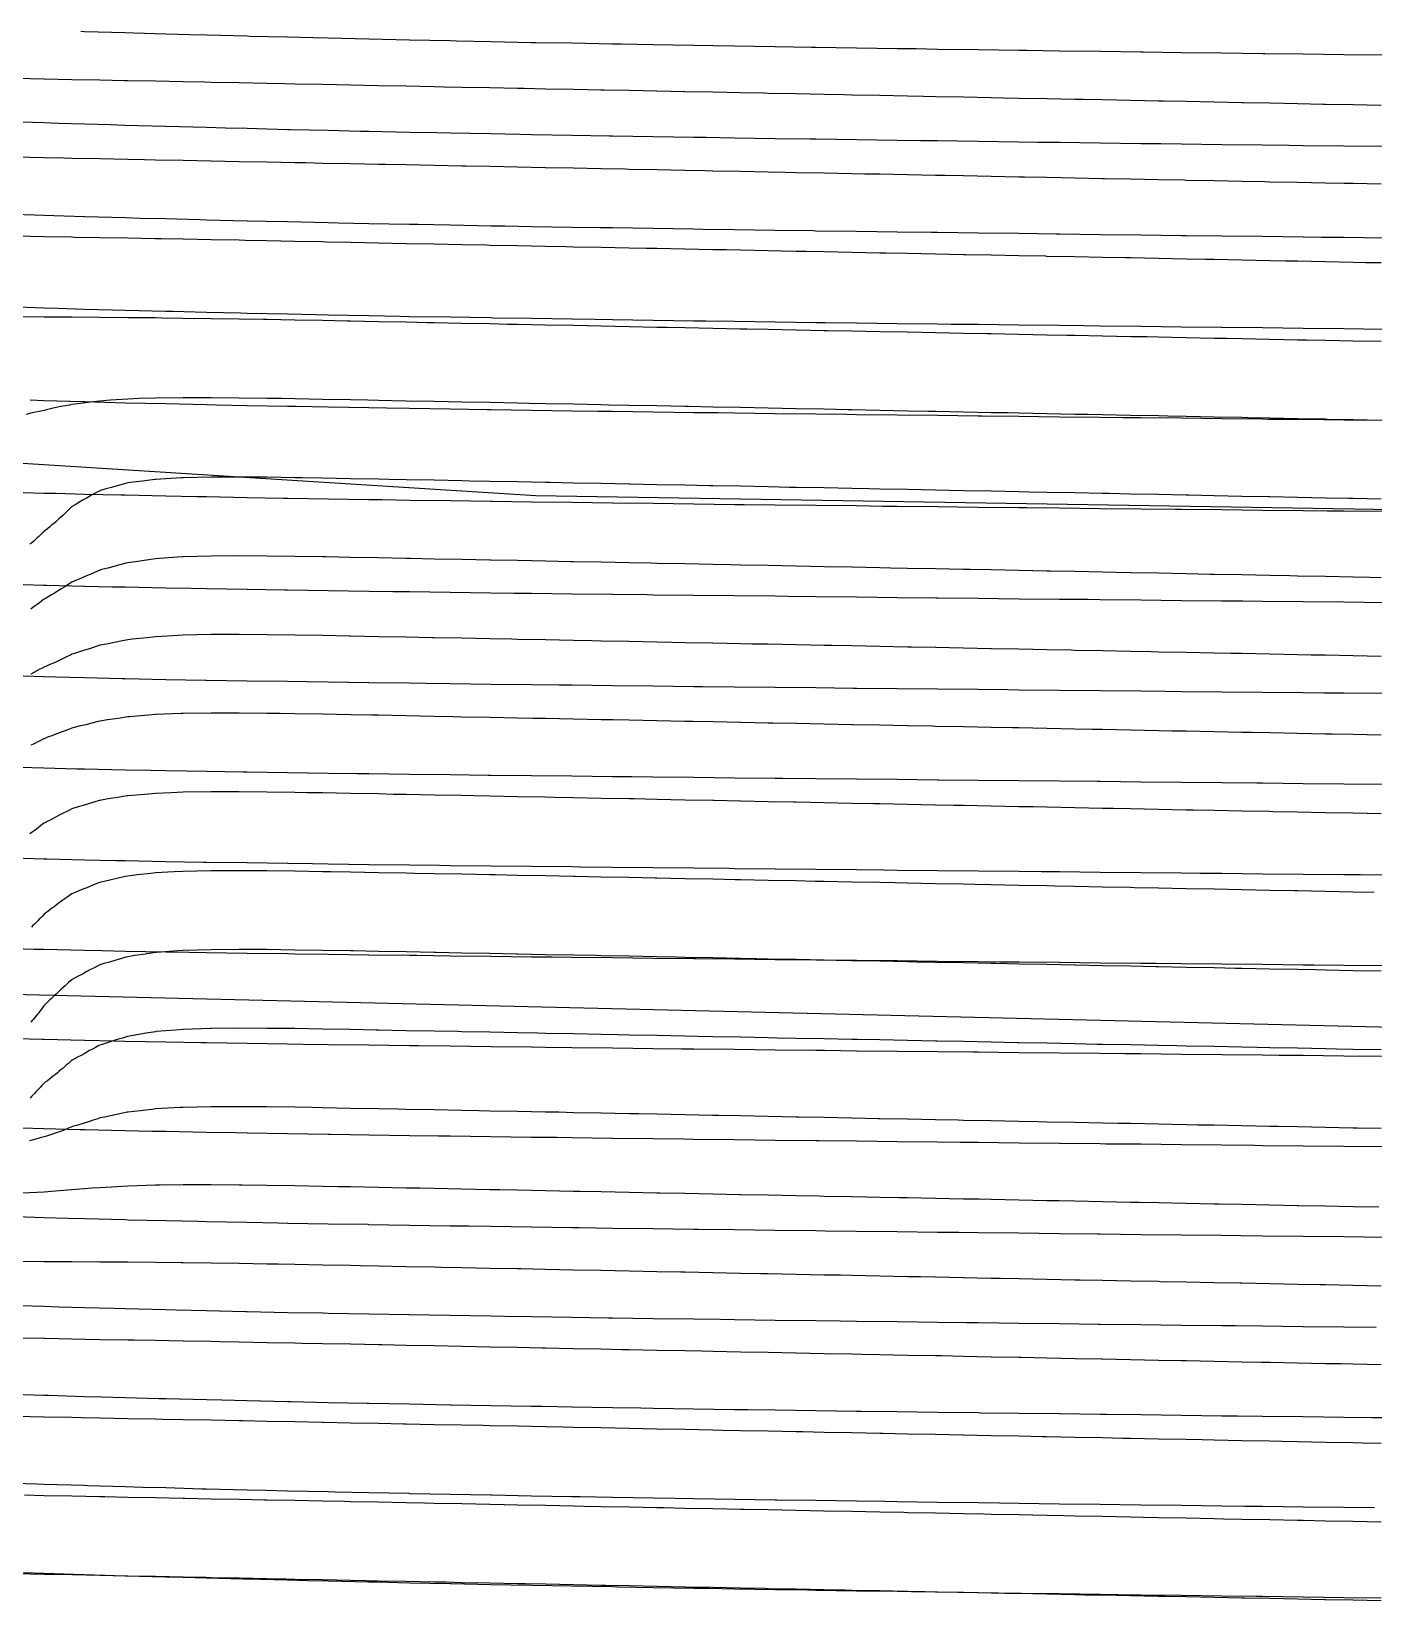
# Model space of a CAD drawing. Header units: metres. Extents: x 0 to 7092, y 40 to 458.
# Drawn here: x 2560.4 to 2664.9, y 40 to 163 of the extents above; entities that cross this region are included whole.
import ezdxf

# ---------------------------------------------------------------- set-up
doc = ezdxf.new("R2010")
doc.units = ezdxf.units.M

msp = doc.modelspace()

# ---------------------------------------------------------------- linework, layer by layer
at = {"color": 1}
msp.add_lwpolyline([(2539.92, 130.67), (2599.67, 126.9), (2599.67, 126.9), (2599.67, 126.9), (2599.67, 126.9), (2599.67, 126.9), (2599.67, 126.9), (2669.7, 125.76), (2669.7, 125.76), (2669.7, 125.76), (2669.7, 125.76), (2669.7, 125.76), (2669.7, 125.76), (2729.84, 124.64), (2729.84, 124.64), (2729.84, 124.64), (2729.84, 124.64), (2729.84, 124.64), (2729.84, 124.64), (2729.84, 124.64), (2788.71, 124.92)], dxfattribs=at)
at = {"layer": 'Contour_Level_10'}
for points in [[(2665.46, 145), (2664.23, 145.02), (2663.29, 145.04), (2661.12, 145.09), (2658.96, 145.13), (2658.01, 145.15), (2656.79, 145.17), (2654.62, 145.21), (2652.45, 145.26), (2651.79, 145.27), (2650.28, 145.3), (2648.12, 145.34), (2645.95, 145.39), (2645.57, 145.39), (2643.78, 145.43), (2641.61, 145.47), (2639.44, 145.51), (2639.35, 145.52), (2637.27, 145.56), (2635.11, 145.6), (2633.13, 145.64), (2632.94, 145.64), (2630.77, 145.69), (2628.6, 145.73), (2626.92, 145.76), (2626.43, 145.77), (2624.27, 145.82), (2622.1, 145.86), (2620.7, 145.89), (2619.93, 145.9), (2617.76, 145.94), (2615.59, 145.99), (2614.48, 146.01), (2613.43, 146.03), (2611.26, 146.07), (2609.09, 146.12), (2608.26, 146.13), (2606.92, 146.16), (2604.75, 146.2), (2602.59, 146.24), (2602.04, 146.26), (2600.42, 146.29), (2598.25, 146.33), (2596.08, 146.37), (2595.82, 146.38), (2593.91, 146.42), (2591.75, 146.46), (2589.6, 146.5), (2589.58, 146.5), (2587.41, 146.54), (2585.24, 146.59), (2583.36, 146.62), (2583.07, 146.63), (2580.91, 146.67), (2578.74, 146.71), (2577.04, 146.75), (2576.57, 146.76), (2574.4, 146.8), (2572.23, 146.84), (2570.52, 146.87), (2570.06, 146.88), (2567.9, 146.92), (2565.73, 146.96), (2563.76, 146.99), (2563.56, 147), (2561.39, 147.04), (2559.22, 147.08)], [(2665.72, 104.42), (2662.56, 104.45), (2659.39, 104.48), (2656.23, 104.51), (2655.79, 104.52), (2653.07, 104.54), (2649.91, 104.57), (2646.75, 104.61), (2643.59, 104.64), (2643.35, 104.64), (2640.42, 104.67), (2637.26, 104.7), (2634.1, 104.73), (2631.01, 104.76), (2630.94, 104.76), (2627.78, 104.8), (2624.62, 104.83), (2621.45, 104.86), (2618.89, 104.89), (2618.29, 104.89), (2615.13, 104.92), (2611.97, 104.96), (2608.81, 104.99), (2607.12, 105.01), (2605.64, 105.02), (2602.48, 105.06), (2599.32, 105.09), (2596.16, 105.13), (2595.95, 105.13), (2593, 105.17), (2589.84, 105.2), (2586.67, 105.24), (2585.75, 105.26), (2583.51, 105.28), (2580.35, 105.33), (2577.19, 105.37), (2576.89, 105.38), (2574.03, 105.42), (2570.87, 105.48), (2569.68, 105.5), (2567.7, 105.54), (2564.54, 105.61), (2563.95, 105.62), (2561.38, 105.69), (2559.53, 105.75)]]:
    msp.add_lwpolyline(points, dxfattribs=at)
at = {"layer": 'Contour_Level_11'}
for points in [[(2665.46, 138.88), (2663.29, 138.92), (2661.12, 138.96), (2659.65, 138.99), (2658.96, 139), (2656.79, 139.05), (2654.62, 139.09), (2653.43, 139.11), (2652.45, 139.13), (2650.28, 139.18), (2648.12, 139.22), (2647.21, 139.24), (2645.95, 139.26), (2643.78, 139.31), (2641.61, 139.35), (2640.99, 139.36), (2639.44, 139.39), (2637.27, 139.43), (2635.11, 139.48), (2634.78, 139.48), (2632.94, 139.52), (2630.77, 139.56), (2628.6, 139.61), (2628.56, 139.61), (2626.43, 139.65), (2624.27, 139.69), (2622.34, 139.73), (2622.1, 139.73), (2619.93, 139.78), (2617.76, 139.82), (2616.12, 139.85), (2615.59, 139.86), (2613.43, 139.91), (2611.26, 139.95), (2609.9, 139.98), (2609.09, 139.99), (2606.92, 140.04), (2604.75, 140.08), (2603.68, 140.1), (2602.59, 140.12), (2600.42, 140.16), (2598.25, 140.21), (2597.46, 140.22), (2596.08, 140.25), (2593.91, 140.29), (2591.75, 140.34), (2591.24, 140.35), (2589.58, 140.38), (2587.41, 140.42), (2585.24, 140.46), (2584.97, 140.47), (2583.07, 140.51), (2580.91, 140.55), (2578.74, 140.59), (2578.48, 140.59), (2576.57, 140.63), (2574.4, 140.66), (2572.23, 140.69), (2570.57, 140.71), (2570.06, 140.72), (2567.9, 140.74), (2565.73, 140.76), (2563.56, 140.77), (2561.39, 140.78), (2559.22, 140.81)], [(2665.72, 97.36), (2663.86, 97.38), (2662.56, 97.39), (2659.39, 97.42), (2656.23, 97.45), (2653.07, 97.48), (2651.4, 97.5), (2649.91, 97.51), (2646.75, 97.54), (2643.59, 97.58), (2640.42, 97.61), (2639.01, 97.62), (2637.26, 97.64), (2634.1, 97.67), (2630.94, 97.7), (2627.78, 97.73), (2626.75, 97.74), (2624.62, 97.77), (2621.45, 97.8), (2618.29, 97.83), (2615.13, 97.86), (2614.72, 97.87), (2611.97, 97.9), (2608.81, 97.93), (2605.64, 97.96), (2603.11, 97.99), (2602.48, 98), (2599.32, 98.03), (2596.16, 98.07), (2593, 98.1), (2592.18, 98.11), (2589.84, 98.14), (2586.67, 98.18), (2583.51, 98.22), (2582.29, 98.24), (2580.35, 98.26), (2577.19, 98.31), (2574.03, 98.36), (2573.8, 98.36), (2570.87, 98.41), (2567.7, 98.47), (2566.97, 98.48), (2564.54, 98.53), (2561.62, 98.61), (2561.38, 98.61), (2558.22, 98.71)]]:
    msp.add_lwpolyline(points, dxfattribs=at)
at = {"layer": 'Contour_Level_12'}
for points in [[(2665.46, 132.75), (2663.29, 132.8), (2661.29, 132.83), (2661.12, 132.84), (2658.96, 132.88), (2656.79, 132.92), (2655.07, 132.96), (2654.62, 132.97), (2652.45, 133.01), (2650.28, 133.05), (2648.85, 133.08), (2648.12, 133.1), (2645.95, 133.14), (2643.78, 133.18), (2642.64, 133.2), (2641.61, 133.22), (2639.44, 133.27), (2637.27, 133.31), (2636.42, 133.33), (2635.11, 133.35), (2632.94, 133.4), (2630.77, 133.44), (2630.2, 133.45), (2628.6, 133.48), (2626.43, 133.53), (2624.27, 133.57), (2623.98, 133.57), (2622.1, 133.61), (2619.93, 133.65), (2617.76, 133.7), (2617.76, 133.7), (2615.59, 133.74), (2613.43, 133.78), (2611.55, 133.82), (2611.26, 133.83), (2609.09, 133.87), (2606.92, 133.91), (2605.33, 133.94), (2604.75, 133.95), (2602.59, 134), (2600.42, 134.04), (2599.11, 134.07), (2598.25, 134.08), (2596.08, 134.13), (2593.91, 134.17), (2592.88, 134.19), (2591.75, 134.21), (2589.58, 134.25), (2587.41, 134.3), (2586.59, 134.31), (2585.24, 134.34), (2583.07, 134.38), (2580.91, 134.42), (2579.87, 134.44), (2578.74, 134.45), (2576.57, 134.48), (2574.4, 134.5), (2572.23, 134.51), (2570.06, 134.48), (2568.77, 134.44), (2567.9, 134.4), (2566.57, 134.31), (2565.73, 134.25), (2565.21, 134.19), (2564.22, 134.07), (2563.56, 133.98), (2563.37, 133.94), (2562.7, 133.82), (2562.1, 133.7), (2561.57, 133.57), (2561.39, 133.53), (2561, 133.45), (2560.46, 133.33), (2560, 133.2)], [(2665.72, 90.3), (2662.56, 90.33), (2660.25, 90.36), (2659.39, 90.37), (2656.23, 90.4), (2653.07, 90.43), (2649.91, 90.46), (2647.95, 90.48), (2646.75, 90.49), (2643.59, 90.52), (2640.42, 90.56), (2637.26, 90.59), (2635.77, 90.6), (2634.1, 90.62), (2630.94, 90.65), (2627.78, 90.69), (2624.62, 90.72), (2623.78, 90.73), (2621.45, 90.75), (2618.29, 90.78), (2615.13, 90.82), (2612.09, 90.85), (2611.97, 90.85), (2608.81, 90.89), (2605.64, 90.92), (2602.48, 90.96), (2600.9, 90.97), (2599.32, 90.99), (2596.16, 91.03), (2593, 91.06), (2590.41, 91.1), (2589.84, 91.1), (2586.67, 91.14), (2583.51, 91.18), (2580.92, 91.22), (2580.35, 91.23), (2577.19, 91.27), (2574.03, 91.32), (2572.69, 91.34), (2570.87, 91.37), (2567.7, 91.43), (2565.89, 91.47), (2564.54, 91.49), (2561.38, 91.57), (2560.62, 91.59), (2558.22, 91.66)]]:
    msp.add_lwpolyline(points, dxfattribs=at)
at = {"layer": 'Contour_Level_13'}
for points in [[(2665.46, 126.63), (2663.29, 126.67), (2662.93, 126.68), (2661.12, 126.71), (2658.96, 126.76), (2656.79, 126.8), (2656.71, 126.8), (2654.62, 126.84), (2652.45, 126.89), (2650.5, 126.92), (2650.28, 126.93), (2648.12, 126.97), (2645.95, 127.02), (2644.28, 127.05), (2643.78, 127.06), (2641.61, 127.1), (2639.44, 127.14), (2638.06, 127.17), (2637.27, 127.19), (2635.11, 127.23), (2632.94, 127.27), (2631.84, 127.29), (2630.77, 127.32), (2628.6, 127.36), (2626.43, 127.4), (2625.62, 127.42), (2624.27, 127.44), (2622.1, 127.49), (2619.93, 127.53), (2619.41, 127.54), (2617.76, 127.57), (2615.59, 127.62), (2613.43, 127.66), (2613.19, 127.66), (2611.26, 127.7), (2609.09, 127.74), (2606.97, 127.79), (2606.92, 127.79), (2604.75, 127.83), (2602.59, 127.87), (2600.75, 127.91), (2600.42, 127.92), (2598.25, 127.96), (2596.08, 128), (2594.52, 128.03), (2593.91, 128.05), (2591.75, 128.09), (2589.58, 128.13), (2588.23, 128.16), (2587.41, 128.17), (2585.24, 128.21), (2583.07, 128.25), (2581.48, 128.28), (2580.91, 128.29), (2578.74, 128.32), (2576.57, 128.34), (2574.4, 128.33), (2572.23, 128.29), (2572.05, 128.28), (2570.06, 128.16), (2570, 128.16), (2569.05, 128.03), (2568.11, 127.91), (2567.9, 127.88), (2567.54, 127.79), (2567.09, 127.66), (2566.65, 127.54), (2566.21, 127.42), (2565.78, 127.29), (2565.73, 127.28), (2565.53, 127.17), (2565.31, 127.05), (2565.09, 126.92), (2564.87, 126.8), (2564.66, 126.68), (2564.44, 126.56), (2564.23, 126.43), (2564.01, 126.31), (2563.8, 126.19), (2563.58, 126.06), (2563.56, 126.05), (2563.45, 125.94), (2563.33, 125.82), (2563.2, 125.69), (2563.08, 125.57), (2562.95, 125.45), (2562.82, 125.32), (2562.68, 125.2), (2562.55, 125.08), (2562.41, 124.95), (2562.27, 124.83), (2562.13, 124.71), (2561.98, 124.59), (2561.83, 124.46), (2561.68, 124.34), (2561.52, 124.22), (2561.39, 124.12), (2561.37, 124.09), (2561.25, 123.97), (2561.12, 123.85), (2560.99, 123.72), (2560.86, 123.6), (2560.73, 123.48), (2560.59, 123.35), (2560.44, 123.23), (2560.29, 123.11)], [(2665.72, 83.26), (2662.56, 83.29), (2659.39, 83.32), (2657.51, 83.34), (2656.23, 83.35), (2653.07, 83.38), (2649.91, 83.42), (2646.75, 83.45), (2645.51, 83.46), (2643.59, 83.48), (2640.42, 83.52), (2637.26, 83.55), (2634.1, 83.58), (2633.69, 83.59), (2630.94, 83.61), (2627.78, 83.65), (2624.62, 83.68), (2622.14, 83.71), (2621.45, 83.72), (2618.29, 83.75), (2615.13, 83.79), (2611.97, 83.82), (2611, 83.83), (2608.81, 83.86), (2605.64, 83.89), (2602.48, 83.93), (2600.4, 83.95), (2599.32, 83.97), (2596.16, 84.01), (2593, 84.05), (2590.53, 84.08), (2589.84, 84.09), (2586.67, 84.13), (2583.51, 84.17), (2581.58, 84.2), (2580.35, 84.22), (2577.19, 84.27), (2574.03, 84.32), (2573.64, 84.32), (2570.87, 84.37), (2567.7, 84.43), (2566.85, 84.45), (2564.54, 84.49), (2561.38, 84.57), (2561.25, 84.57), (2558.22, 84.66)]]:
    msp.add_lwpolyline(points, dxfattribs=at)
at = {"layer": 'Contour_Level_14'}
for points in [[(2665.46, 120.51), (2664.57, 120.52), (2663.29, 120.55), (2661.12, 120.59), (2658.96, 120.63), (2658.36, 120.65), (2656.79, 120.68), (2654.62, 120.72), (2652.45, 120.76), (2652.14, 120.77), (2650.28, 120.81), (2648.12, 120.85), (2645.95, 120.89), (2645.92, 120.89), (2643.78, 120.93), (2641.61, 120.98), (2639.7, 121.02), (2639.44, 121.02), (2637.27, 121.06), (2635.11, 121.11), (2633.48, 121.14), (2632.94, 121.15), (2630.77, 121.19), (2628.6, 121.23), (2627.27, 121.26), (2626.43, 121.28), (2624.27, 121.32), (2622.1, 121.36), (2621.05, 121.38), (2619.93, 121.41), (2617.76, 121.45), (2615.59, 121.49), (2614.83, 121.51), (2613.43, 121.54), (2611.26, 121.58), (2609.09, 121.62), (2608.61, 121.63), (2606.92, 121.66), (2604.75, 121.71), (2602.59, 121.75), (2602.39, 121.75), (2600.42, 121.79), (2598.25, 121.84), (2596.17, 121.88), (2596.08, 121.88), (2593.91, 121.92), (2591.75, 121.96), (2589.9, 122), (2589.58, 122.01), (2587.41, 122.05), (2585.24, 122.09), (2583.33, 122.12), (2583.07, 122.13), (2580.91, 122.16), (2578.74, 122.19), (2576.57, 122.2), (2574.4, 122.19), (2572.23, 122.13), (2572.14, 122.12), (2570.37, 122), (2570.06, 121.98), (2569.36, 121.88), (2568.5, 121.75), (2567.9, 121.67), (2567.76, 121.63), (2567.3, 121.51), (2566.83, 121.38), (2566.36, 121.26), (2565.88, 121.14), (2565.73, 121.1), (2565.54, 121.02), (2565.26, 120.89), (2564.98, 120.77), (2564.7, 120.65), (2564.41, 120.52), (2564.12, 120.4), (2563.83, 120.28), (2563.56, 120.17), (2563.54, 120.15), (2563.35, 120.03), (2563.16, 119.91), (2562.96, 119.78), (2562.77, 119.66), (2562.57, 119.54), (2562.37, 119.41), (2562.17, 119.29), (2561.97, 119.17), (2561.76, 119.05), (2561.55, 118.92), (2561.39, 118.83), (2561.35, 118.8), (2561.19, 118.68), (2561.03, 118.55), (2560.86, 118.43), (2560.69, 118.31), (2560.52, 118.18), (2560.36, 118.06)], [(2665.72, 76.22), (2662.56, 76.25), (2659.39, 76.28), (2656.23, 76.31), (2655.63, 76.32), (2653.07, 76.35), (2649.91, 76.38), (2646.75, 76.42), (2644.03, 76.44), (2643.59, 76.45), (2640.42, 76.48), (2637.26, 76.52), (2634.1, 76.55), (2632.69, 76.57), (2630.94, 76.59), (2627.78, 76.62), (2624.62, 76.66), (2621.7, 76.69), (2621.45, 76.69), (2618.29, 76.73), (2615.13, 76.77), (2611.97, 76.8), (2611.18, 76.81), (2608.81, 76.84), (2605.64, 76.88), (2602.48, 76.92), (2601.27, 76.94), (2599.32, 76.96), (2596.16, 77), (2593, 77.05), (2592.08, 77.06), (2589.84, 77.09), (2586.67, 77.14), (2583.71, 77.18), (2583.51, 77.19), (2580.35, 77.24), (2577.19, 77.29), (2576.28, 77.31), (2574.03, 77.35), (2570.87, 77.41), (2569.77, 77.43), (2567.7, 77.47), (2564.54, 77.54), (2564.19, 77.55), (2561.38, 77.62), (2559.64, 77.68)]]:
    msp.add_lwpolyline(points, dxfattribs=at)
at = {"layer": 'Contour_Level_15'}
for points in [[(2665.46, 114.38), (2663.29, 114.42), (2661.12, 114.47), (2660, 114.49), (2658.96, 114.51), (2656.79, 114.55), (2654.62, 114.6), (2653.78, 114.61), (2652.45, 114.64), (2650.28, 114.68), (2648.12, 114.72), (2647.56, 114.74), (2645.95, 114.77), (2643.78, 114.81), (2641.61, 114.85), (2641.34, 114.86), (2639.44, 114.9), (2637.27, 114.94), (2635.13, 114.98), (2635.11, 114.98), (2632.94, 115.03), (2630.77, 115.07), (2628.91, 115.11), (2628.6, 115.11), (2626.43, 115.15), (2624.27, 115.2), (2622.69, 115.23), (2622.1, 115.24), (2619.93, 115.28), (2617.76, 115.33), (2616.47, 115.35), (2615.59, 115.37), (2613.43, 115.41), (2611.26, 115.45), (2610.25, 115.47), (2609.09, 115.5), (2606.92, 115.54), (2604.75, 115.58), (2604.03, 115.6), (2602.59, 115.63), (2600.42, 115.67), (2598.25, 115.71), (2597.81, 115.72), (2596.08, 115.75), (2593.91, 115.8), (2591.75, 115.84), (2591.56, 115.84), (2589.58, 115.88), (2587.41, 115.92), (2585.24, 115.97), (2585.15, 115.97), (2583.07, 116), (2580.91, 116.04), (2578.74, 116.07), (2576.57, 116.09), (2574.4, 116.08), (2572.23, 116.03), (2571.01, 115.97), (2570.06, 115.92), (2569.41, 115.84), (2568.28, 115.72), (2567.9, 115.68), (2567.49, 115.6), (2566.88, 115.47), (2566.25, 115.35), (2565.73, 115.25), (2565.67, 115.23), (2565.3, 115.11), (2564.92, 114.98), (2564.54, 114.86), (2564.16, 114.74), (2563.77, 114.61), (2563.56, 114.55), (2563.44, 114.49), (2563.19, 114.37), (2562.93, 114.24), (2562.67, 114.12), (2562.4, 114), (2562.13, 113.87), (2561.85, 113.75), (2561.57, 113.63), (2561.39, 113.55), (2561.31, 113.5), (2561.07, 113.38), (2560.84, 113.26), (2560.6, 113.14), (2560.35, 113.01)], [(2665.72, 69.18), (2662.56, 69.22), (2659.39, 69.25), (2656.23, 69.28), (2654.54, 69.3), (2653.07, 69.32), (2649.91, 69.35), (2646.75, 69.39), (2643.59, 69.42), (2643.4, 69.43), (2640.42, 69.46), (2637.26, 69.5), (2634.1, 69.53), (2632.59, 69.55), (2630.94, 69.57), (2627.78, 69.61), (2624.62, 69.64), (2622.19, 69.67), (2621.45, 69.68), (2618.29, 69.72), (2615.13, 69.76), (2612.3, 69.8), (2611.97, 69.8), (2608.81, 69.84), (2605.64, 69.88), (2603.03, 69.92), (2602.48, 69.93), (2599.32, 69.97), (2596.16, 70.02), (2594.45, 70.04), (2593, 70.06), (2589.84, 70.11), (2586.67, 70.16), (2586.62, 70.17), (2583.51, 70.22), (2580.35, 70.27), (2579.62, 70.29), (2577.19, 70.33), (2574.03, 70.4), (2573.4, 70.41), (2570.87, 70.47), (2567.94, 70.53), (2567.7, 70.54), (2564.54, 70.62), (2563.26, 70.66), (2561.38, 70.71), (2559.19, 70.78)]]:
    msp.add_lwpolyline(points, dxfattribs=at)
at = {"layer": 'Contour_Level_16'}
for points in [[(2665.46, 108.26), (2663.29, 108.3), (2661.64, 108.33), (2661.12, 108.34), (2658.96, 108.39), (2656.79, 108.43), (2655.42, 108.46), (2654.62, 108.47), (2652.45, 108.52), (2650.28, 108.56), (2649.2, 108.58), (2648.12, 108.6), (2645.95, 108.64), (2643.78, 108.69), (2642.99, 108.7), (2641.61, 108.73), (2639.44, 108.77), (2637.27, 108.82), (2636.77, 108.83), (2635.11, 108.86), (2632.94, 108.9), (2630.77, 108.94), (2630.55, 108.95), (2628.6, 108.99), (2626.43, 109.03), (2624.33, 109.07), (2624.27, 109.07), (2622.1, 109.12), (2619.93, 109.16), (2618.11, 109.2), (2617.76, 109.2), (2615.59, 109.25), (2613.43, 109.29), (2611.89, 109.32), (2611.26, 109.33), (2609.09, 109.37), (2606.92, 109.42), (2605.68, 109.44), (2604.75, 109.46), (2602.59, 109.5), (2600.42, 109.55), (2599.45, 109.56), (2598.25, 109.59), (2596.08, 109.63), (2593.91, 109.67), (2593.22, 109.69), (2591.75, 109.72), (2589.58, 109.76), (2587.41, 109.8), (2586.89, 109.81), (2585.24, 109.84), (2583.07, 109.88), (2580.91, 109.92), (2579.76, 109.93), (2578.74, 109.95), (2576.57, 109.97), (2574.4, 109.97), (2572.23, 109.94), (2572.05, 109.93), (2570.06, 109.86), (2569.53, 109.81), (2568.04, 109.69), (2567.9, 109.68), (2567.16, 109.56), (2566.34, 109.44), (2565.73, 109.35), (2565.61, 109.32), (2565.12, 109.2), (2564.63, 109.07), (2564.13, 108.95), (2563.64, 108.83), (2563.56, 108.81), (2563.29, 108.7), (2562.96, 108.58), (2562.64, 108.46), (2562.32, 108.33), (2561.99, 108.21), (2561.67, 108.09), (2561.39, 107.98), (2561.36, 107.96), (2561.11, 107.84), (2560.86, 107.72), (2560.61, 107.59), (2560.37, 107.47)], [(2665.08, 62.16), (2662.56, 62.19), (2659.39, 62.23), (2656.23, 62.26), (2654.13, 62.29), (2653.07, 62.3), (2649.91, 62.33), (2646.75, 62.37), (2643.59, 62.41), (2643.47, 62.41), (2640.42, 62.44), (2637.26, 62.48), (2634.1, 62.52), (2633.19, 62.53), (2630.94, 62.56), (2627.78, 62.6), (2624.62, 62.64), (2623.36, 62.65), (2621.45, 62.68), (2618.29, 62.72), (2615.13, 62.76), (2614.04, 62.78), (2611.97, 62.81), (2608.81, 62.85), (2605.64, 62.9), (2605.31, 62.9), (2602.48, 62.94), (2599.32, 62.99), (2597.23, 63.02), (2596.16, 63.04), (2593, 63.09), (2589.84, 63.15), (2589.81, 63.15), (2586.67, 63.2), (2583.51, 63.26), (2583.11, 63.27), (2580.35, 63.32), (2577.19, 63.39), (2577.06, 63.39), (2574.03, 63.46), (2571.67, 63.52), (2570.87, 63.54), (2567.7, 63.62), (2566.85, 63.64), (2564.54, 63.7), (2562.54, 63.76), (2561.38, 63.8), (2558.64, 63.89)]]:
    msp.add_lwpolyline(points, dxfattribs=at)
at = {"layer": 'Contour_Level_17'}
for points in [[(2665.46, 102.13), (2663.29, 102.18), (2663.28, 102.18), (2661.12, 102.22), (2658.96, 102.26), (2657.06, 102.3), (2656.79, 102.31), (2654.62, 102.35), (2652.45, 102.39), (2650.85, 102.42), (2650.28, 102.43), (2648.12, 102.48), (2645.95, 102.52), (2644.63, 102.55), (2643.78, 102.56), (2641.61, 102.61), (2639.44, 102.65), (2638.41, 102.67), (2637.27, 102.69), (2635.11, 102.74), (2632.94, 102.78), (2632.19, 102.79), (2630.77, 102.82), (2628.6, 102.86), (2626.43, 102.91), (2625.97, 102.92), (2624.27, 102.95), (2622.1, 102.99), (2619.93, 103.04), (2619.75, 103.04), (2617.76, 103.08), (2615.59, 103.12), (2613.54, 103.16), (2613.43, 103.16), (2611.26, 103.21), (2609.09, 103.25), (2607.32, 103.29), (2606.92, 103.29), (2604.75, 103.34), (2602.59, 103.38), (2601.1, 103.41), (2600.42, 103.42), (2598.25, 103.46), (2596.08, 103.51), (2594.87, 103.53), (2593.91, 103.55), (2591.75, 103.59), (2589.58, 103.64), (2588.58, 103.65), (2587.41, 103.68), (2585.24, 103.72), (2583.07, 103.76), (2581.87, 103.78), (2580.91, 103.79), (2578.74, 103.82), (2576.57, 103.84), (2574.4, 103.85), (2572.23, 103.82), (2571.29, 103.78), (2570.06, 103.73), (2569.23, 103.65), (2567.9, 103.54), (2567.86, 103.53), (2567.11, 103.41), (2566.38, 103.29), (2565.73, 103.18), (2565.68, 103.16), (2565.26, 103.04), (2564.85, 102.92), (2564.44, 102.79), (2564.04, 102.67), (2563.64, 102.55), (2563.56, 102.52), (2563.36, 102.42), (2563.11, 102.3), (2562.87, 102.18), (2562.62, 102.05), (2562.39, 101.93), (2562.15, 101.81), (2561.92, 101.68), (2561.69, 101.56), (2561.46, 101.44), (2561.39, 101.4), (2561.28, 101.32), (2561.11, 101.19), (2560.95, 101.07), (2560.79, 100.95), (2560.62, 100.82), (2560.46, 100.7), (2560.29, 100.58)], [(2665.72, 55.13), (2664.79, 55.14), (2662.56, 55.17), (2659.39, 55.21), (2656.23, 55.24), (2654.28, 55.27), (2653.07, 55.28), (2649.91, 55.32), (2646.75, 55.36), (2644.09, 55.39), (2643.59, 55.4), (2640.42, 55.44), (2637.26, 55.48), (2634.3, 55.51), (2634.1, 55.52), (2630.94, 55.56), (2627.78, 55.6), (2624.96, 55.64), (2624.62, 55.64), (2621.45, 55.68), (2618.29, 55.73), (2616.13, 55.76), (2615.13, 55.77), (2611.97, 55.82), (2608.81, 55.87), (2607.85, 55.88), (2605.64, 55.92), (2602.48, 55.97), (2600.16, 56.01), (2599.32, 56.02), (2596.16, 56.07), (2593.05, 56.13), (2593, 56.13), (2589.84, 56.19), (2586.67, 56.25), (2586.55, 56.25), (2583.51, 56.31), (2580.63, 56.38), (2580.35, 56.38), (2577.19, 56.45), (2575.24, 56.5), (2574.03, 56.53), (2570.87, 56.61), (2570.33, 56.62), (2567.7, 56.69), (2565.86, 56.74), (2564.54, 56.78), (2561.74, 56.87), (2561.38, 56.88), (2558.22, 56.98)]]:
    msp.add_lwpolyline(points, dxfattribs=at)
at = {"layer": 'Contour_Level_18'}
for points in [[(2664.92, 96.02), (2663.29, 96.05), (2661.12, 96.1), (2658.96, 96.14), (2658.71, 96.14), (2656.79, 96.18), (2654.62, 96.23), (2652.49, 96.27), (2652.45, 96.27), (2650.28, 96.31), (2648.12, 96.35), (2646.27, 96.39), (2645.95, 96.4), (2643.78, 96.44), (2641.61, 96.48), (2640.05, 96.51), (2639.44, 96.53), (2637.27, 96.57), (2635.11, 96.61), (2633.83, 96.64), (2632.94, 96.65), (2630.77, 96.7), (2628.6, 96.74), (2627.61, 96.76), (2626.43, 96.78), (2624.27, 96.83), (2622.1, 96.87), (2621.4, 96.88), (2619.93, 96.91), (2617.76, 96.95), (2615.59, 97), (2615.18, 97.01), (2613.43, 97.04), (2611.26, 97.08), (2609.09, 97.13), (2608.96, 97.13), (2606.92, 97.17), (2604.75, 97.21), (2602.74, 97.25), (2602.59, 97.26), (2600.42, 97.3), (2598.25, 97.34), (2596.51, 97.38), (2596.08, 97.38), (2593.91, 97.43), (2591.75, 97.47), (2590.25, 97.5), (2589.58, 97.51), (2587.41, 97.55), (2585.24, 97.59), (2583.71, 97.62), (2583.07, 97.63), (2580.91, 97.67), (2578.74, 97.7), (2576.57, 97.71), (2574.4, 97.71), (2572.23, 97.66), (2571.53, 97.62), (2570.06, 97.54), (2569.7, 97.5), (2568.64, 97.38), (2567.9, 97.29), (2567.73, 97.25), (2567.17, 97.13), (2566.62, 97.01), (2566.07, 96.88), (2565.73, 96.8), (2565.62, 96.76), (2565.31, 96.64), (2565.01, 96.51), (2564.71, 96.39), (2564.41, 96.27), (2564.11, 96.14), (2563.82, 96.02), (2563.56, 95.91), (2563.54, 95.9), (2563.37, 95.77), (2563.19, 95.65), (2563.01, 95.53), (2562.84, 95.41), (2562.67, 95.28), (2562.5, 95.16), (2562.33, 95.04), (2562.17, 94.91), (2562, 94.79), (2561.84, 94.67), (2561.68, 94.54), (2561.52, 94.42), (2561.39, 94.32), (2561.37, 94.3), (2561.26, 94.17), (2561.14, 94.05), (2561.02, 93.93), (2560.9, 93.8), (2560.78, 93.68), (2560.66, 93.56), (2560.53, 93.44), (2560.41, 93.31)], [(2664.95, 48.13), (2662.56, 48.15), (2659.39, 48.19), (2656.23, 48.23), (2654.86, 48.25), (2653.07, 48.27), (2649.91, 48.31), (2646.75, 48.35), (2645.11, 48.37), (2643.59, 48.39), (2640.42, 48.43), (2637.26, 48.48), (2635.76, 48.5), (2634.1, 48.52), (2630.94, 48.56), (2627.78, 48.61), (2626.85, 48.62), (2624.62, 48.65), (2621.45, 48.7), (2618.42, 48.74), (2618.29, 48.74), (2615.13, 48.79), (2611.97, 48.84), (2610.51, 48.86), (2608.81, 48.89), (2605.64, 48.94), (2603.11, 48.99), (2602.48, 49), (2599.32, 49.05), (2596.24, 49.11), (2596.16, 49.11), (2593, 49.17), (2589.89, 49.23), (2589.84, 49.24), (2586.67, 49.3), (2584.05, 49.36), (2583.51, 49.37), (2580.35, 49.44), (2578.66, 49.48), (2577.19, 49.52), (2574.03, 49.59), (2573.67, 49.6), (2570.87, 49.68), (2569.09, 49.73), (2567.7, 49.77), (2564.81, 49.85), (2564.54, 49.86), (2561.38, 49.96), (2560.83, 49.97), (2558.22, 50.06)]]:
    msp.add_lwpolyline(points, dxfattribs=at)
at = {"layer": 'Contour_Level_19'}
for points in [[(2665.46, 89.89), (2663.29, 89.93), (2661.12, 89.97), (2660.35, 89.99), (2658.96, 90.02), (2656.79, 90.06), (2654.62, 90.1), (2654.13, 90.11), (2652.45, 90.14), (2650.28, 90.19), (2648.12, 90.23), (2647.91, 90.23), (2645.95, 90.27), (2643.78, 90.32), (2641.69, 90.36), (2641.61, 90.36), (2639.44, 90.4), (2637.27, 90.44), (2635.47, 90.48), (2635.11, 90.49), (2632.94, 90.53), (2630.77, 90.57), (2629.26, 90.6), (2628.6, 90.62), (2626.43, 90.66), (2624.27, 90.7), (2623.04, 90.73), (2622.1, 90.75), (2619.93, 90.79), (2617.76, 90.83), (2616.82, 90.85), (2615.59, 90.87), (2613.43, 90.92), (2611.26, 90.96), (2610.6, 90.97), (2609.09, 91), (2606.92, 91.05), (2604.75, 91.09), (2604.38, 91.1), (2602.59, 91.13), (2600.42, 91.17), (2598.25, 91.22), (2598.16, 91.22), (2596.08, 91.26), (2593.91, 91.3), (2591.91, 91.34), (2591.75, 91.35), (2589.58, 91.39), (2587.41, 91.43), (2585.48, 91.47), (2585.24, 91.47), (2583.07, 91.51), (2580.91, 91.54), (2578.74, 91.57), (2576.57, 91.58), (2574.4, 91.56), (2572.23, 91.5), (2571.81, 91.47), (2570.13, 91.34), (2570.06, 91.34), (2569.27, 91.22), (2568.46, 91.1), (2567.9, 91.01), (2567.76, 90.97), (2567.33, 90.85), (2566.9, 90.73), (2566.48, 90.6), (2566.05, 90.48), (2565.73, 90.39), (2565.67, 90.36), (2565.44, 90.23), (2565.2, 90.11), (2564.96, 89.99), (2564.73, 89.86), (2564.5, 89.74), (2564.27, 89.62), (2564.04, 89.5), (2563.81, 89.37), (2563.59, 89.25), (2563.56, 89.23), (2563.44, 89.13), (2563.3, 89), (2563.16, 88.88), (2563.03, 88.76), (2562.89, 88.63), (2562.76, 88.51), (2562.62, 88.39), (2562.49, 88.26), (2562.36, 88.14), (2562.23, 88.02), (2562.1, 87.89), (2561.97, 87.77), (2561.84, 87.65), (2561.72, 87.53), (2561.59, 87.4), (2561.46, 87.28), (2561.39, 87.21), (2561.35, 87.16), (2561.26, 87.03), (2561.17, 86.91), (2561.07, 86.79), (2560.98, 86.66), (2560.88, 86.54), (2560.77, 86.42), (2560.67, 86.29), (2560.57, 86.17), (2560.46, 86.05), (2560.36, 85.92)], [(2665.46, 41.11), (2662.56, 41.14), (2659.39, 41.18), (2656.23, 41.23), (2655.75, 41.23), (2653.07, 41.27), (2649.91, 41.31), (2646.75, 41.35), (2646.4, 41.35), (2643.59, 41.39), (2640.42, 41.44), (2637.43, 41.48), (2637.26, 41.48), (2634.1, 41.52), (2630.94, 41.57), (2628.9, 41.6), (2627.78, 41.62), (2624.62, 41.66), (2621.45, 41.71), (2620.8, 41.72), (2618.29, 41.76), (2615.13, 41.81), (2613.18, 41.85), (2611.97, 41.87), (2608.81, 41.92), (2606.02, 41.97), (2605.64, 41.98), (2602.48, 42.03), (2599.33, 42.09), (2599.32, 42.09), (2596.16, 42.15), (2593.1, 42.22), (2593, 42.22), (2589.84, 42.28), (2587.3, 42.34), (2586.67, 42.35), (2583.51, 42.42), (2581.91, 42.46), (2580.35, 42.5), (2577.19, 42.58), (2576.88, 42.59), (2574.03, 42.66), (2572.2, 42.71), (2570.87, 42.74), (2567.79, 42.83), (2567.7, 42.83), (2564.54, 42.93), (2563.68, 42.95), (2561.38, 43.03), (2559.79, 43.08)]]:
    msp.add_lwpolyline(points, dxfattribs=at)
at = {"layer": 'Contour_Level_2'}
msp.add_lwpolyline([(2665.72, 161.16), (2662.56, 161.2), (2659.39, 161.24), (2656.41, 161.28), (2656.23, 161.28), (2653.07, 161.32), (2649.91, 161.36), (2646.94, 161.4), (2646.75, 161.4), (2643.59, 161.44), (2640.42, 161.49), (2637.88, 161.52), (2637.26, 161.53), (2634.1, 161.58), (2630.94, 161.62), (2629.27, 161.65), (2627.78, 161.67), (2624.62, 161.72), (2621.45, 161.76), (2621.13, 161.77), (2618.29, 161.81), (2615.13, 161.86), (2613.5, 161.89), (2611.97, 161.92), (2608.81, 161.97), (2606.34, 162.02), (2605.64, 162.03), (2602.48, 162.09), (2599.67, 162.14), (2599.32, 162.14), (2596.16, 162.21), (2593.48, 162.26), (2593, 162.27), (2589.84, 162.34), (2587.72, 162.38), (2586.67, 162.41), (2583.51, 162.48), (2582.37, 162.51), (2580.35, 162.56), (2577.37, 162.63), (2577.19, 162.64), (2574.03, 162.72), (2572.73, 162.75), (2570.87, 162.8), (2568.37, 162.88), (2567.7, 162.9), (2564.54, 162.99), (2564.26, 163)], dxfattribs=at)
at = {"layer": 'Contour_Level_20'}
msp.add_lwpolyline([(2665.46, 83.76), (2663.29, 83.81), (2661.99, 83.83), (2661.12, 83.85), (2658.96, 83.89), (2656.79, 83.93), (2655.77, 83.95), (2654.62, 83.98), (2652.45, 84.02), (2650.28, 84.06), (2649.55, 84.08), (2648.12, 84.11), (2645.95, 84.15), (2643.78, 84.19), (2643.33, 84.2), (2641.61, 84.24), (2639.44, 84.28), (2637.27, 84.32), (2637.12, 84.32), (2635.11, 84.36), (2632.94, 84.41), (2630.9, 84.45), (2630.77, 84.45), (2628.6, 84.49), (2626.43, 84.54), (2624.68, 84.57), (2624.27, 84.58), (2622.1, 84.62), (2619.93, 84.66), (2618.46, 84.69), (2617.76, 84.71), (2615.59, 84.75), (2613.43, 84.79), (2612.24, 84.82), (2611.26, 84.84), (2609.09, 84.88), (2606.92, 84.92), (2606.02, 84.94), (2604.75, 84.97), (2602.59, 85.01), (2600.42, 85.05), (2599.8, 85.06), (2598.25, 85.09), (2596.08, 85.14), (2593.91, 85.18), (2593.57, 85.19), (2591.75, 85.22), (2589.58, 85.26), (2587.41, 85.31), (2587.23, 85.31), (2585.24, 85.35), (2583.07, 85.38), (2580.91, 85.42), (2579.73, 85.43), (2578.74, 85.44), (2576.57, 85.45), (2574.4, 85.43), (2574.35, 85.43), (2572.23, 85.36), (2571.62, 85.31), (2570.11, 85.19), (2570.06, 85.18), (2569.34, 85.06), (2568.6, 84.94), (2567.9, 84.82), (2567.88, 84.82), (2567.49, 84.69), (2567.09, 84.57), (2566.7, 84.45), (2566.31, 84.32), (2565.91, 84.2), (2565.73, 84.14), (2565.61, 84.08), (2565.39, 83.95), (2565.17, 83.83), (2564.94, 83.71), (2564.72, 83.59), (2564.5, 83.46), (2564.27, 83.34), (2564.04, 83.22), (2563.81, 83.09), (2563.58, 82.97), (2563.56, 82.96), (2563.43, 82.85), (2563.3, 82.72), (2563.15, 82.6), (2563.01, 82.48), (2562.87, 82.35), (2562.72, 82.23), (2562.58, 82.11), (2562.43, 81.98), (2562.28, 81.86), (2562.13, 81.74), (2561.97, 81.62), (2561.81, 81.49), (2561.66, 81.37), (2561.49, 81.25), (2561.39, 81.17), (2561.35, 81.12), (2561.23, 81), (2561.11, 80.88), (2560.99, 80.75), (2560.87, 80.63), (2560.76, 80.51), (2560.65, 80.38), (2560.54, 80.26), (2560.42, 80.14), (2560.31, 80.02)], dxfattribs=at)
at = {"layer": 'Contour_Level_21'}
for points in [[(2418.3, 91.48), (4565.81, 40)], [(2665.46, 77.64), (2663.63, 77.68), (2663.29, 77.68), (2661.12, 77.73), (2658.96, 77.77), (2657.41, 77.8), (2656.79, 77.81), (2654.62, 77.85), (2652.45, 77.9), (2651.19, 77.92), (2650.28, 77.94), (2648.12, 77.98), (2645.95, 78.03), (2644.98, 78.05), (2643.78, 78.07), (2641.61, 78.11), (2639.44, 78.15), (2638.76, 78.17), (2637.27, 78.2), (2635.11, 78.24), (2632.94, 78.28), (2632.54, 78.29), (2630.77, 78.33), (2628.6, 78.37), (2626.43, 78.41), (2626.32, 78.41), (2624.27, 78.46), (2622.1, 78.5), (2620.1, 78.54), (2619.93, 78.54), (2617.76, 78.58), (2615.59, 78.63), (2613.89, 78.66), (2613.43, 78.67), (2611.26, 78.71), (2609.09, 78.76), (2607.67, 78.78), (2606.92, 78.8), (2604.75, 78.84), (2602.59, 78.88), (2601.45, 78.91), (2600.42, 78.93), (2598.25, 78.97), (2596.08, 79.01), (2595.22, 79.03), (2593.91, 79.06), (2591.75, 79.1), (2589.58, 79.14), (2588.94, 79.15), (2587.41, 79.18), (2585.24, 79.22), (2583.07, 79.26), (2582.27, 79.28), (2580.91, 79.3), (2578.74, 79.33), (2576.57, 79.35), (2574.4, 79.34), (2572.23, 79.29), (2571.98, 79.28), (2570.06, 79.17), (2569.95, 79.15), (2568.91, 79.03), (2567.9, 78.91), (2567.86, 78.91), (2567.29, 78.78), (2566.7, 78.66), (2566.09, 78.54), (2565.73, 78.47), (2565.58, 78.41), (2565.22, 78.29), (2564.84, 78.17), (2564.44, 78.05), (2564.03, 77.92), (2563.6, 77.8), (2563.56, 77.79), (2563.3, 77.68), (2563, 77.55), (2562.68, 77.43), (2562.34, 77.31), (2561.97, 77.18), (2561.58, 77.06), (2561.39, 77.01), (2561.17, 76.94), (2560.74, 76.81), (2560.26, 76.69)]]:
    msp.add_lwpolyline(points, dxfattribs=at)
at = {"layer": 'Contour_Level_22'}
msp.add_lwpolyline([(2665.27, 71.52), (2663.29, 71.56), (2661.12, 71.6), (2659.06, 71.64), (2658.96, 71.64), (2656.79, 71.69), (2654.62, 71.73), (2652.84, 71.77), (2652.45, 71.77), (2650.28, 71.82), (2648.12, 71.86), (2646.62, 71.89), (2645.95, 71.9), (2643.78, 71.95), (2641.61, 71.99), (2640.4, 72.01), (2639.44, 72.03), (2637.27, 72.07), (2635.11, 72.12), (2634.18, 72.14), (2632.94, 72.16), (2630.77, 72.2), (2628.6, 72.25), (2627.96, 72.26), (2626.43, 72.29), (2624.27, 72.33), (2622.1, 72.37), (2621.75, 72.38), (2619.93, 72.42), (2617.76, 72.46), (2615.59, 72.5), (2615.53, 72.5), (2613.43, 72.55), (2611.26, 72.59), (2609.31, 72.63), (2609.09, 72.63), (2606.92, 72.67), (2604.75, 72.72), (2603.09, 72.75), (2602.59, 72.76), (2600.42, 72.8), (2598.25, 72.85), (2596.87, 72.87), (2596.08, 72.89), (2593.91, 72.93), (2591.75, 72.98), (2590.63, 73), (2589.58, 73.02), (2587.41, 73.06), (2585.24, 73.1), (2584.26, 73.12), (2583.07, 73.14), (2580.91, 73.18), (2578.74, 73.22), (2576.82, 73.24), (2576.57, 73.25), (2574.4, 73.27), (2572.23, 73.27), (2570.43, 73.24), (2570.06, 73.24), (2567.9, 73.17), (2567.08, 73.12), (2565.73, 73.04), (2565.14, 73), (2563.56, 72.88), (2563.53, 72.87), (2561.98, 72.75), (2561.39, 72.71), (2559.68, 72.63)], dxfattribs=at)
at = {"layer": 'Contour_Level_23'}
msp.add_lwpolyline([(2665.46, 65.39), (2663.29, 65.44), (2661.12, 65.48), (2660.7, 65.49), (2658.96, 65.52), (2656.79, 65.56), (2654.62, 65.61), (2654.48, 65.61), (2652.45, 65.65), (2650.28, 65.69), (2648.26, 65.73), (2648.12, 65.74), (2645.95, 65.78), (2643.78, 65.82), (2642.04, 65.86), (2641.61, 65.86), (2639.44, 65.91), (2637.27, 65.95), (2635.82, 65.98), (2635.11, 65.99), (2632.94, 66.04), (2630.77, 66.08), (2629.61, 66.1), (2628.6, 66.12), (2626.43, 66.16), (2624.27, 66.21), (2623.39, 66.23), (2622.1, 66.25), (2619.93, 66.29), (2617.76, 66.34), (2617.17, 66.35), (2615.59, 66.38), (2613.43, 66.42), (2611.26, 66.47), (2610.95, 66.47), (2609.09, 66.51), (2606.92, 66.55), (2604.75, 66.59), (2604.73, 66.59), (2602.59, 66.64), (2600.42, 66.68), (2598.51, 66.72), (2598.25, 66.72), (2596.08, 66.77), (2593.91, 66.81), (2592.29, 66.84), (2591.75, 66.85), (2589.58, 66.89), (2587.41, 66.94), (2586.03, 66.96), (2585.24, 66.98), (2583.07, 67.02), (2580.91, 67.06), (2579.6, 67.09), (2578.74, 67.1), (2576.57, 67.14), (2574.4, 67.18), (2572.23, 67.21), (2572.06, 67.21), (2570.06, 67.23), (2567.9, 67.25), (2565.73, 67.26), (2563.56, 67.27), (2561.39, 67.28), (2559.22, 67.3)], dxfattribs=at)
at = {"layer": 'Contour_Level_24'}
msp.add_lwpolyline([(2665.46, 59.27), (2663.29, 59.31), (2662.34, 59.33), (2661.12, 59.35), (2658.96, 59.4), (2656.79, 59.44), (2656.12, 59.45), (2654.62, 59.48), (2652.45, 59.53), (2650.28, 59.57), (2649.9, 59.58), (2648.12, 59.61), (2645.95, 59.65), (2643.78, 59.7), (2643.68, 59.7), (2641.61, 59.74), (2639.44, 59.78), (2637.47, 59.82), (2637.27, 59.83), (2635.11, 59.87), (2632.94, 59.91), (2631.25, 59.95), (2630.77, 59.96), (2628.6, 60), (2626.43, 60.04), (2625.03, 60.07), (2624.27, 60.08), (2622.1, 60.13), (2619.93, 60.17), (2618.81, 60.19), (2617.76, 60.21), (2615.59, 60.26), (2613.43, 60.3), (2612.59, 60.32), (2611.26, 60.34), (2609.09, 60.38), (2606.92, 60.43), (2606.37, 60.44), (2604.75, 60.47), (2602.59, 60.51), (2600.42, 60.56), (2600.16, 60.56), (2598.25, 60.6), (2596.08, 60.64), (2593.94, 60.68), (2593.91, 60.69), (2591.75, 60.73), (2589.58, 60.77), (2587.71, 60.81), (2587.41, 60.81), (2585.24, 60.86), (2583.07, 60.9), (2581.45, 60.93), (2580.91, 60.94), (2578.74, 60.98), (2576.57, 61.03), (2575.08, 61.05), (2574.4, 61.07), (2572.23, 61.11), (2570.06, 61.15), (2568.39, 61.18), (2567.9, 61.19), (2565.73, 61.22), (2563.56, 61.26), (2561.44, 61.3), (2561.39, 61.3), (2559.22, 61.34)], dxfattribs=at)
at = {"layer": 'Contour_Level_25'}
msp.add_lwpolyline([(2665.46, 53.14), (2663.98, 53.17), (2663.29, 53.19), (2661.12, 53.23), (2658.96, 53.27), (2657.76, 53.3), (2656.79, 53.32), (2654.62, 53.36), (2652.45, 53.4), (2651.54, 53.42), (2650.28, 53.45), (2648.12, 53.49), (2645.95, 53.53), (2645.33, 53.54), (2643.78, 53.57), (2641.61, 53.62), (2639.44, 53.66), (2639.11, 53.67), (2637.27, 53.7), (2635.11, 53.75), (2632.94, 53.79), (2632.89, 53.79), (2630.77, 53.83), (2628.6, 53.87), (2626.67, 53.91), (2626.43, 53.92), (2624.27, 53.96), (2622.1, 54), (2620.45, 54.04), (2619.93, 54.05), (2617.76, 54.09), (2615.59, 54.13), (2614.23, 54.16), (2613.43, 54.18), (2611.26, 54.22), (2609.09, 54.26), (2608.02, 54.28), (2606.92, 54.3), (2604.75, 54.35), (2602.59, 54.39), (2601.8, 54.41), (2600.42, 54.43), (2598.25, 54.48), (2596.08, 54.52), (2595.58, 54.53), (2593.91, 54.56), (2591.75, 54.6), (2589.58, 54.65), (2589.36, 54.65), (2587.41, 54.69), (2585.24, 54.73), (2583.13, 54.77), (2583.07, 54.78), (2580.91, 54.82), (2578.74, 54.86), (2576.89, 54.9), (2576.57, 54.9), (2574.4, 54.95), (2572.23, 54.99), (2570.62, 55.02), (2570.06, 55.03), (2567.9, 55.07), (2565.73, 55.12), (2564.31, 55.14), (2563.56, 55.16), (2561.39, 55.2), (2559.22, 55.24)], dxfattribs=at)
at = {"layer": 'Contour_Level_26'}
msp.add_lwpolyline([(2665.46, 47.02), (2663.29, 47.06), (2661.12, 47.11), (2659.4, 47.14), (2658.96, 47.15), (2656.79, 47.19), (2654.62, 47.24), (2653.19, 47.26), (2652.45, 47.28), (2650.28, 47.32), (2648.12, 47.36), (2646.97, 47.39), (2645.95, 47.41), (2643.78, 47.45), (2641.61, 47.49), (2640.75, 47.51), (2639.44, 47.54), (2637.27, 47.58), (2635.11, 47.62), (2634.53, 47.63), (2632.94, 47.67), (2630.77, 47.71), (2628.6, 47.75), (2628.31, 47.76), (2626.43, 47.79), (2624.27, 47.84), (2622.1, 47.88), (2622.09, 47.88), (2619.93, 47.92), (2617.76, 47.97), (2615.88, 48), (2615.59, 48.01), (2613.43, 48.05), (2611.26, 48.09), (2609.66, 48.13), (2609.09, 48.14), (2606.92, 48.18), (2604.75, 48.22), (2603.44, 48.25), (2602.59, 48.27), (2600.42, 48.31), (2598.25, 48.35), (2597.22, 48.37), (2596.08, 48.39), (2593.91, 48.44), (2591.75, 48.48), (2591, 48.5), (2589.58, 48.52), (2587.41, 48.57), (2585.24, 48.61), (2584.78, 48.62), (2583.07, 48.65), (2580.91, 48.7), (2578.74, 48.74), (2578.56, 48.74), (2576.57, 48.78), (2574.4, 48.82), (2572.34, 48.86), (2572.23, 48.87), (2570.06, 48.91), (2567.9, 48.95), (2566.11, 48.99), (2565.73, 49), (2563.56, 49.04), (2561.39, 49.08), (2559.88, 49.11)], dxfattribs=at)
at = {"layer": 'Contour_Level_27'}
msp.add_lwpolyline([(2665.46, 40.9), (2663.29, 40.94), (2661.12, 40.98), (2661.05, 40.98), (2658.96, 41.03), (2656.79, 41.07), (2654.83, 41.11), (2654.62, 41.11), (2652.45, 41.16), (2650.28, 41.2), (2648.61, 41.23), (2648.12, 41.24), (2645.95, 41.28), (2643.78, 41.33), (2642.39, 41.35), (2641.61, 41.37), (2639.44, 41.41), (2637.27, 41.46), (2636.17, 41.48), (2635.11, 41.5), (2632.94, 41.54), (2630.77, 41.58), (2629.95, 41.6), (2628.6, 41.63), (2626.43, 41.67), (2624.27, 41.71), (2623.74, 41.72), (2622.1, 41.76), (2619.93, 41.8), (2617.76, 41.84), (2617.52, 41.85), (2615.59, 41.88), (2613.43, 41.93), (2611.3, 41.97), (2611.26, 41.97), (2609.09, 42.01), (2606.92, 42.06), (2605.08, 42.09), (2604.75, 42.1), (2602.59, 42.14), (2600.42, 42.19), (2598.86, 42.22), (2598.25, 42.23), (2596.08, 42.27), (2593.91, 42.31), (2592.65, 42.34), (2591.75, 42.36), (2589.58, 42.4), (2587.41, 42.44), (2586.43, 42.46), (2585.24, 42.49), (2583.07, 42.53), (2580.91, 42.57), (2580.21, 42.59), (2578.74, 42.61), (2576.57, 42.66), (2574.4, 42.7), (2573.99, 42.71), (2572.23, 42.74), (2570.06, 42.79), (2567.9, 42.83), (2567.77, 42.83), (2565.73, 42.87), (2563.56, 42.92), (2561.55, 42.95), (2561.39, 42.96), (2559.22, 43)], dxfattribs=at)
at = {"layer": 'Contour_Level_3'}
msp.add_lwpolyline([(2665.72, 154.05), (2662.56, 154.08), (2659.39, 154.12), (2658.3, 154.14), (2656.23, 154.16), (2653.07, 154.2), (2649.91, 154.24), (2648.32, 154.26), (2646.75, 154.28), (2643.59, 154.32), (2640.42, 154.36), (2638.75, 154.38), (2637.26, 154.4), (2634.1, 154.44), (2630.94, 154.49), (2629.63, 154.5), (2627.78, 154.53), (2624.62, 154.58), (2621.45, 154.62), (2621.01, 154.63), (2618.29, 154.67), (2615.13, 154.72), (2612.93, 154.75), (2611.97, 154.77), (2608.81, 154.82), (2605.64, 154.87), (2605.39, 154.87), (2602.48, 154.92), (2599.32, 154.98), (2598.42, 155), (2596.16, 155.04), (2593, 155.1), (2591.97, 155.12), (2589.84, 155.16), (2586.67, 155.23), (2586.02, 155.24), (2583.51, 155.3), (2580.54, 155.37), (2580.35, 155.37), (2577.19, 155.45), (2575.52, 155.49), (2574.03, 155.53), (2570.87, 155.61), (2570.85, 155.61), (2567.7, 155.7), (2566.55, 155.74), (2564.54, 155.8), (2562.52, 155.86), (2561.38, 155.89), (2558.73, 155.98)], dxfattribs=at)
at = {"layer": 'Contour_Level_4'}
msp.add_lwpolyline([(2665.72, 146.94), (2662.56, 146.97), (2660.82, 146.99), (2659.39, 147.01), (2656.23, 147.05), (2653.07, 147.08), (2650.3, 147.12), (2649.91, 147.12), (2646.75, 147.16), (2643.59, 147.2), (2640.42, 147.24), (2640.16, 147.24), (2637.26, 147.28), (2634.1, 147.32), (2630.94, 147.36), (2630.47, 147.36), (2627.78, 147.4), (2624.62, 147.44), (2621.45, 147.48), (2621.28, 147.49), (2618.29, 147.53), (2615.13, 147.57), (2612.67, 147.61), (2611.97, 147.62), (2608.81, 147.67), (2605.64, 147.72), (2604.65, 147.73), (2602.48, 147.77), (2599.32, 147.82), (2597.25, 147.86), (2596.16, 147.87), (2593, 147.93), (2590.47, 147.98), (2589.84, 147.99), (2586.67, 148.05), (2584.28, 148.1), (2583.51, 148.12), (2580.35, 148.19), (2578.65, 148.23), (2577.19, 148.26), (2574.03, 148.34), (2573.52, 148.35), (2570.87, 148.42), (2568.86, 148.47), (2567.7, 148.5), (2564.57, 148.59), (2564.54, 148.6), (2561.38, 148.69), (2560.65, 148.72), (2558.22, 148.8)], dxfattribs=at)
at = {"layer": 'Contour_Level_5'}
msp.add_lwpolyline([(2665.72, 139.83), (2664.09, 139.85), (2662.56, 139.87), (2659.39, 139.9), (2656.23, 139.94), (2653.07, 139.98), (2653.03, 139.98), (2649.91, 140.01), (2646.75, 140.05), (2643.59, 140.08), (2642.31, 140.1), (2640.42, 140.12), (2637.26, 140.16), (2634.1, 140.2), (2631.98, 140.22), (2630.94, 140.23), (2627.78, 140.27), (2624.62, 140.31), (2622.15, 140.35), (2621.45, 140.35), (2618.29, 140.4), (2615.13, 140.44), (2612.89, 140.47), (2611.97, 140.48), (2608.81, 140.53), (2605.64, 140.57), (2604.27, 140.59), (2602.48, 140.62), (2599.32, 140.67), (2596.32, 140.71), (2596.16, 140.72), (2593, 140.77), (2589.84, 140.82), (2589.1, 140.84), (2586.67, 140.88), (2583.51, 140.94), (2582.56, 140.96), (2580.35, 141.01), (2577.19, 141.07), (2576.67, 141.08), (2574.03, 141.14), (2571.41, 141.21), (2570.87, 141.22), (2567.7, 141.3), (2566.72, 141.33), (2564.54, 141.39), (2562.5, 141.45), (2561.38, 141.49), (2558.69, 141.58)], dxfattribs=at)
at = {"layer": 'Contour_Level_6'}
msp.add_lwpolyline([(2665.72, 132.74), (2662.56, 132.77), (2659.39, 132.81), (2656.65, 132.83), (2656.23, 132.84), (2653.07, 132.87), (2649.91, 132.91), (2646.75, 132.94), (2645.35, 132.96), (2643.59, 132.98), (2640.42, 133.01), (2637.26, 133.05), (2634.38, 133.08), (2634.1, 133.08), (2630.94, 133.12), (2627.78, 133.16), (2624.62, 133.19), (2623.84, 133.2), (2621.45, 133.23), (2618.29, 133.27), (2615.13, 133.31), (2613.85, 133.33), (2611.97, 133.35), (2608.81, 133.39), (2605.64, 133.43), (2604.5, 133.45), (2602.48, 133.48), (2599.32, 133.52), (2596.16, 133.57), (2595.87, 133.57), (2593, 133.62), (2589.84, 133.67), (2588.05, 133.7), (2586.67, 133.72), (2583.51, 133.77), (2581.02, 133.82), (2580.35, 133.83), (2577.19, 133.89), (2574.78, 133.94), (2574.03, 133.96), (2570.87, 134.03), (2569.28, 134.07), (2567.7, 134.1), (2564.54, 134.19), (2564.43, 134.19), (2561.38, 134.28), (2560.31, 134.31)], dxfattribs=at)
at = {"layer": 'Contour_Level_7'}
msp.add_lwpolyline([(2665.72, 125.65), (2662.56, 125.68), (2661.26, 125.69), (2659.39, 125.71), (2656.23, 125.75), (2653.07, 125.78), (2649.91, 125.81), (2649.45, 125.82), (2646.75, 125.85), (2643.59, 125.88), (2640.42, 125.91), (2637.88, 125.94), (2637.26, 125.95), (2634.1, 125.98), (2630.94, 126.02), (2627.78, 126.05), (2626.65, 126.06), (2624.62, 126.09), (2621.45, 126.12), (2618.29, 126.16), (2615.87, 126.19), (2615.13, 126.19), (2611.97, 126.23), (2608.81, 126.27), (2605.69, 126.31), (2605.64, 126.31), (2602.48, 126.35), (2599.32, 126.39), (2596.26, 126.43), (2596.16, 126.43), (2593, 126.48), (2589.84, 126.52), (2587.69, 126.56), (2586.67, 126.57), (2583.51, 126.62), (2580.35, 126.67), (2580.03, 126.68), (2577.19, 126.73), (2574.03, 126.79), (2573.29, 126.8), (2570.87, 126.85), (2567.7, 126.92), (2567.4, 126.92), (2564.54, 126.99), (2562.33, 127.05), (2561.38, 127.07), (2558.22, 127.17)], dxfattribs=at)
at = {"layer": 'Contour_Level_8'}
for points in [[(2665.46, 157.25), (2663.29, 157.29), (2661.12, 157.33), (2660.94, 157.34), (2658.96, 157.38), (2656.79, 157.42), (2654.72, 157.46), (2654.62, 157.46), (2652.45, 157.5), (2650.28, 157.55), (2648.51, 157.58), (2648.12, 157.59), (2645.95, 157.63), (2643.78, 157.68), (2642.29, 157.71), (2641.61, 157.72), (2639.44, 157.76), (2637.27, 157.8), (2636.07, 157.83), (2635.11, 157.85), (2632.94, 157.89), (2630.77, 157.93), (2629.85, 157.95), (2628.6, 157.98), (2626.43, 158.02), (2624.27, 158.06), (2623.63, 158.08), (2622.1, 158.11), (2619.93, 158.15), (2617.76, 158.19), (2617.41, 158.2), (2615.59, 158.23), (2613.43, 158.28), (2611.26, 158.32), (2611.2, 158.32), (2609.09, 158.36), (2606.92, 158.41), (2604.98, 158.44), (2604.75, 158.45), (2602.59, 158.49), (2600.42, 158.53), (2598.76, 158.57), (2598.25, 158.58), (2596.08, 158.62), (2593.91, 158.66), (2592.54, 158.69), (2591.75, 158.71), (2589.58, 158.75), (2587.41, 158.79), (2586.32, 158.81), (2585.24, 158.84), (2583.07, 158.88), (2580.91, 158.92), (2580.1, 158.94), (2578.74, 158.96), (2576.57, 159.01), (2574.4, 159.05), (2573.88, 159.06), (2572.23, 159.09), (2570.06, 159.14), (2567.9, 159.18), (2567.65, 159.18), (2565.73, 159.22), (2563.56, 159.26), (2561.42, 159.31), (2561.39, 159.31), (2559.22, 159.35)], [(2665.72, 118.56), (2662.56, 118.6), (2659.39, 118.63), (2656.23, 118.66), (2654.68, 118.68), (2653.07, 118.69), (2649.91, 118.72), (2646.75, 118.76), (2643.59, 118.79), (2642.63, 118.8), (2640.42, 118.82), (2637.26, 118.85), (2634.1, 118.89), (2630.94, 118.92), (2630.8, 118.92), (2627.78, 118.95), (2624.62, 118.99), (2621.45, 119.02), (2619.31, 119.05), (2618.29, 119.06), (2615.13, 119.09), (2611.97, 119.13), (2608.81, 119.16), (2608.3, 119.17), (2605.64, 119.2), (2602.48, 119.24), (2599.32, 119.27), (2597.97, 119.29), (2596.16, 119.31), (2593, 119.35), (2589.84, 119.4), (2588.53, 119.41), (2586.67, 119.44), (2583.51, 119.49), (2580.35, 119.53), (2580.12, 119.54), (2577.19, 119.58), (2574.03, 119.64), (2572.87, 119.66), (2570.87, 119.7), (2567.7, 119.76), (2566.71, 119.78), (2564.54, 119.83), (2561.58, 119.91), (2561.38, 119.91), (2558.22, 120.01)]]:
    msp.add_lwpolyline(points, dxfattribs=at)
at = {"layer": 'Contour_Level_9'}
for points in [[(2665.46, 151.12), (2663.29, 151.17), (2662.58, 151.18), (2661.12, 151.21), (2658.96, 151.25), (2656.79, 151.29), (2656.37, 151.3), (2654.62, 151.34), (2652.45, 151.38), (2650.28, 151.42), (2650.15, 151.43), (2648.12, 151.47), (2645.95, 151.51), (2643.93, 151.55), (2643.78, 151.55), (2641.61, 151.6), (2639.44, 151.64), (2637.71, 151.67), (2637.27, 151.68), (2635.11, 151.72), (2632.94, 151.77), (2631.49, 151.8), (2630.77, 151.81), (2628.6, 151.85), (2626.43, 151.9), (2625.27, 151.92), (2624.27, 151.94), (2622.1, 151.98), (2619.93, 152.02), (2619.06, 152.04), (2617.76, 152.07), (2615.59, 152.11), (2613.43, 152.15), (2612.84, 152.17), (2611.26, 152.2), (2609.09, 152.24), (2606.92, 152.28), (2606.62, 152.29), (2604.75, 152.33), (2602.59, 152.37), (2600.42, 152.41), (2600.4, 152.41), (2598.25, 152.45), (2596.08, 152.5), (2594.18, 152.53), (2593.91, 152.54), (2591.75, 152.58), (2589.58, 152.63), (2587.96, 152.66), (2587.41, 152.67), (2585.24, 152.71), (2583.07, 152.75), (2581.73, 152.78), (2580.91, 152.8), (2578.74, 152.84), (2576.57, 152.88), (2575.49, 152.9), (2574.4, 152.93), (2572.23, 152.97), (2570.06, 153.01), (2569.22, 153.03), (2567.9, 153.05), (2565.73, 153.1), (2563.56, 153.14), (2562.93, 153.15), (2561.39, 153.18), (2559.22, 153.22)], [(2665.72, 111.49), (2662.56, 111.52), (2661, 111.53), (2659.39, 111.55), (2656.23, 111.58), (2653.07, 111.61), (2649.91, 111.64), (2648.64, 111.66), (2646.75, 111.68), (2643.59, 111.71), (2640.42, 111.74), (2637.26, 111.77), (2636.4, 111.78), (2634.1, 111.8), (2630.94, 111.84), (2627.78, 111.87), (2624.62, 111.9), (2624.36, 111.9), (2621.45, 111.93), (2618.29, 111.97), (2615.13, 112), (2612.66, 112.03), (2611.97, 112.03), (2608.81, 112.07), (2605.64, 112.1), (2602.48, 112.14), (2601.49, 112.15), (2599.32, 112.17), (2596.16, 112.21), (2593, 112.25), (2591.13, 112.27), (2589.84, 112.29), (2586.67, 112.33), (2583.51, 112.37), (2581.87, 112.4), (2580.35, 112.42), (2577.19, 112.47), (2574.03, 112.52), (2573.95, 112.52), (2570.87, 112.57), (2567.7, 112.64), (2567.47, 112.64), (2564.54, 112.71), (2562.31, 112.77), (2561.38, 112.79), (2558.22, 112.89)]]:
    msp.add_lwpolyline(points, dxfattribs=at)

doc.saveas('drawing.dxf')
